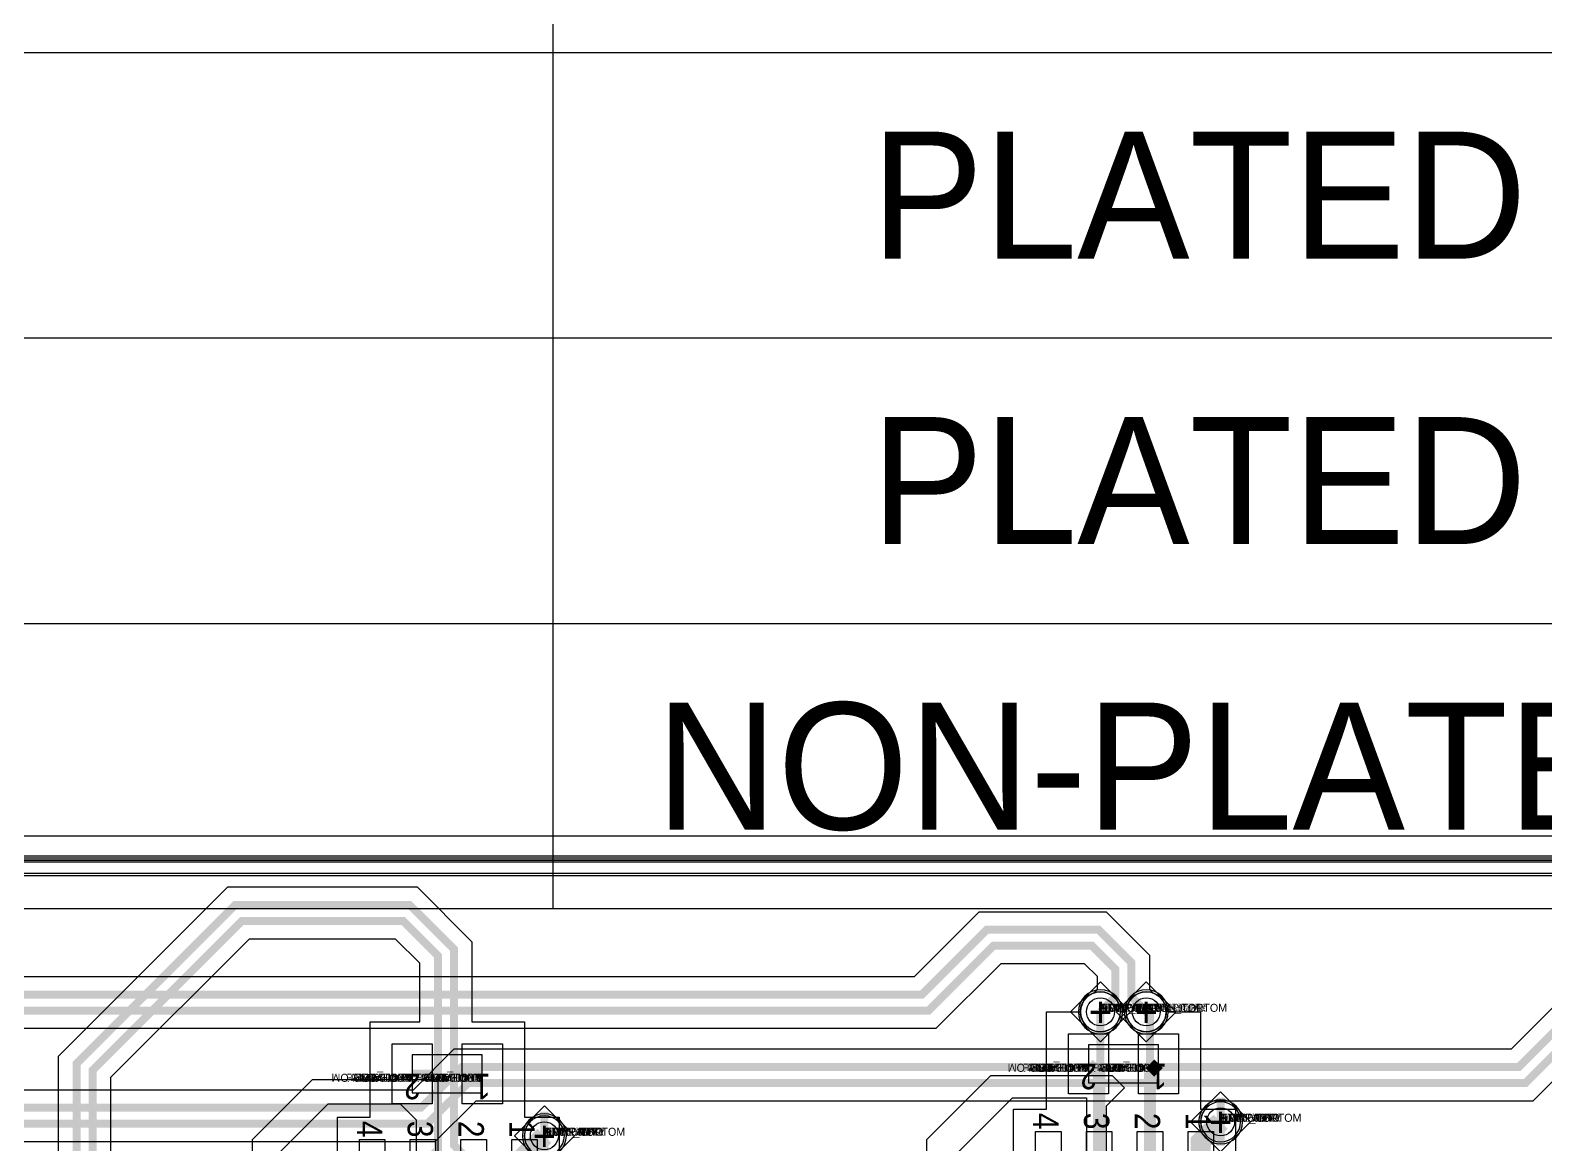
# Model space of a CAD drawing. Extents: x 0 to 323, y 0 to 320.
# Drawn here: x 58.57 to 96.44, y 265.08 to 292.95 of the extents above; entities that cross this region are included whole.
import ezdxf
from ezdxf.enums import TextEntityAlignment as Align

# ---------------------------------------------------------------- set-up
doc = ezdxf.new("R2010")
doc.units = 0
doc.header["$MEASUREMENT"] = 0
doc.layers.get('0').update_dxf_attribs({"linetype": 'CONTINUOUS'})
for name, color, linetype in [('BOARD_GEOMETRY_OUTLINE', 1, 'CONTINUOUS'), ('CDN_FIGURES', 7, 'CONTINUOUS'), ('ETCH_BOTTOM', 7, 'CONTINUOUS'), ('ETCH_GND', 3, 'CONTINUOUS'), ('ETCH_INT1', 4, 'CONTINUOUS'), ('ETCH_INT2', 5, 'CONTINUOUS'), ('ETCH_PWR', 6, 'CONTINUOUS'), ('ETCH_TOP', 2, 'CONTINUOUS'), ('MANUFACTURING_NCLEGEND-1-6', 8, 'CONTINUOUS'), ('PACKAGE_GEOMETRY_ASSEMBLY_TOP', 11, 'CONTINUOUS'), ('PACKAGE_GEOMETRY_PIN_NUMBER', 9, 'CONTINUOUS'), ('PACKAGE_KEEPIN_ALL', 12, 'CONTINUOUS')]:
    doc.layers.add(name, color=color, linetype=linetype)

# ---------------------------------------------------------------- blocks, each defined once
blk = doc.blocks.new('PAD_INFO')
for tag in ['SHAPE_TYPE', 'PAD_HEIGHT', 'PAD_LAYER', 'PAD_TYPE', 'PAD_WIDTH']:
    blk.add_attdef(tag, (0, 0), '', height=0.2)
at = {"flags": 2}
blk.add_attdef('CDN_TYPE', (0, 0), '', height=0.2, dxfattribs=at)
blk = doc.blocks.new('DRILL_INFO')
at = {"flags": 2}
blk.add_attdef('CDN_TYPE', (0, 0), '', height=0.2, dxfattribs=at)
for tag in ['FSHAPE', 'FCHAR', 'DRILL_HEIGHT', 'DIAMETER', 'PLATED', 'DRILL_WIDTH']:
    blk.add_attdef(tag, (0, 0), '', height=0.2)
blk = doc.blocks.new('VIA0700X0300')
at = {"layer": 'ETCH_BOTTOM'}
blk.add_circle((0, 0), 0.35, dxfattribs=at)
at = {"layer": 'ETCH_GND'}
blk.add_circle((0, 0), 0.35, dxfattribs=at)
at = {"layer": 'ETCH_INT1'}
blk.add_circle((0, 0), 0.35, dxfattribs=at)
at = {"layer": 'ETCH_INT2'}
blk.add_circle((0, 0), 0.35, dxfattribs=at)
at = {"layer": 'ETCH_PWR'}
blk.add_circle((0, 0), 0.35, dxfattribs=at)
at = {"layer": 'ETCH_TOP'}
blk.add_circle((0, 0), 0.35, dxfattribs=at)
ref = blk.add_blockref('PAD_INFO', (0, 0))
ref.add_attrib('PAD_LAYER', 'ETCH_TOP', (0, 0), dxfattribs={"height": 0.2})
ref.add_attrib('SHAPE_TYPE', 'NULL', (0, 0), dxfattribs={"height": 0.2})
ref.add_attrib('PAD_TYPE', 'ANTIPAD', (0, 0), dxfattribs={"height": 0.2})
ref.add_attrib('PAD_WIDTH', '0.000000', (0, 0), dxfattribs={"height": 0.2})
ref.add_attrib('PAD_HEIGHT', '0.000000', (0, 0), dxfattribs={"height": 0.2})
ref = blk.add_blockref('PAD_INFO', (0, 0))
ref.add_attrib('PAD_LAYER', 'ETCH_GND', (0, 0), dxfattribs={"height": 0.2})
ref.add_attrib('SHAPE_TYPE', 'NULL', (0, 0), dxfattribs={"height": 0.2})
ref.add_attrib('PAD_TYPE', 'ANTIPAD', (0, 0), dxfattribs={"height": 0.2})
ref.add_attrib('PAD_WIDTH', '0.000000', (0, 0), dxfattribs={"height": 0.2})
ref.add_attrib('PAD_HEIGHT', '0.000000', (0, 0), dxfattribs={"height": 0.2})
ref = blk.add_blockref('PAD_INFO', (0, 0))
ref.add_attrib('PAD_LAYER', 'ETCH_INT1', (0, 0), dxfattribs={"height": 0.2})
ref.add_attrib('SHAPE_TYPE', 'NULL', (0, 0), dxfattribs={"height": 0.2})
ref.add_attrib('PAD_TYPE', 'ANTIPAD', (0, 0), dxfattribs={"height": 0.2})
ref.add_attrib('PAD_WIDTH', '0.000000', (0, 0), dxfattribs={"height": 0.2})
ref.add_attrib('PAD_HEIGHT', '0.000000', (0, 0), dxfattribs={"height": 0.2})
ref = blk.add_blockref('PAD_INFO', (0, 0))
ref.add_attrib('PAD_LAYER', 'ETCH_INT2', (0, 0), dxfattribs={"height": 0.2})
ref.add_attrib('SHAPE_TYPE', 'NULL', (0, 0), dxfattribs={"height": 0.2})
ref.add_attrib('PAD_TYPE', 'ANTIPAD', (0, 0), dxfattribs={"height": 0.2})
ref.add_attrib('PAD_WIDTH', '0.000000', (0, 0), dxfattribs={"height": 0.2})
ref.add_attrib('PAD_HEIGHT', '0.000000', (0, 0), dxfattribs={"height": 0.2})
ref = blk.add_blockref('PAD_INFO', (0, 0))
ref.add_attrib('PAD_LAYER', 'ETCH_PWR', (0, 0), dxfattribs={"height": 0.2})
ref.add_attrib('SHAPE_TYPE', 'NULL', (0, 0), dxfattribs={"height": 0.2})
ref.add_attrib('PAD_TYPE', 'ANTIPAD', (0, 0), dxfattribs={"height": 0.2})
ref.add_attrib('PAD_WIDTH', '0.000000', (0, 0), dxfattribs={"height": 0.2})
ref.add_attrib('PAD_HEIGHT', '0.000000', (0, 0), dxfattribs={"height": 0.2})
ref = blk.add_blockref('PAD_INFO', (0, 0))
ref.add_attrib('PAD_LAYER', 'ETCH_BOTTOM', (0, 0), dxfattribs={"height": 0.2})
ref.add_attrib('SHAPE_TYPE', 'NULL', (0, 0), dxfattribs={"height": 0.2})
ref.add_attrib('PAD_TYPE', 'ANTIPAD', (0, 0), dxfattribs={"height": 0.2})
ref.add_attrib('PAD_WIDTH', '0.000000', (0, 0), dxfattribs={"height": 0.2})
ref.add_attrib('PAD_HEIGHT', '0.000000', (0, 0), dxfattribs={"height": 0.2})
ref = blk.add_blockref('PAD_INFO', (0, 0))
ref.add_attrib('PAD_LAYER', 'ETCH_TOP', (0, 0), dxfattribs={"height": 0.2})
ref.add_attrib('SHAPE_TYPE', 'NULL', (0, 0), dxfattribs={"height": 0.2})
ref.add_attrib('PAD_TYPE', 'THERMAL', (0, 0), dxfattribs={"height": 0.2})
ref.add_attrib('PAD_WIDTH', '0.000000', (0, 0), dxfattribs={"height": 0.2})
ref.add_attrib('PAD_HEIGHT', '0.000000', (0, 0), dxfattribs={"height": 0.2})
ref = blk.add_blockref('PAD_INFO', (0, 0))
ref.add_attrib('PAD_LAYER', 'ETCH_GND', (0, 0), dxfattribs={"height": 0.2})
ref.add_attrib('SHAPE_TYPE', 'NULL', (0, 0), dxfattribs={"height": 0.2})
ref.add_attrib('PAD_TYPE', 'THERMAL', (0, 0), dxfattribs={"height": 0.2})
ref.add_attrib('PAD_WIDTH', '0.000000', (0, 0), dxfattribs={"height": 0.2})
ref.add_attrib('PAD_HEIGHT', '0.000000', (0, 0), dxfattribs={"height": 0.2})
ref = blk.add_blockref('PAD_INFO', (0, 0))
ref.add_attrib('PAD_LAYER', 'ETCH_INT1', (0, 0), dxfattribs={"height": 0.2})
ref.add_attrib('SHAPE_TYPE', 'NULL', (0, 0), dxfattribs={"height": 0.2})
ref.add_attrib('PAD_TYPE', 'THERMAL', (0, 0), dxfattribs={"height": 0.2})
ref.add_attrib('PAD_WIDTH', '0.000000', (0, 0), dxfattribs={"height": 0.2})
ref.add_attrib('PAD_HEIGHT', '0.000000', (0, 0), dxfattribs={"height": 0.2})
ref = blk.add_blockref('PAD_INFO', (0, 0))
ref.add_attrib('PAD_LAYER', 'ETCH_INT2', (0, 0), dxfattribs={"height": 0.2})
ref.add_attrib('SHAPE_TYPE', 'NULL', (0, 0), dxfattribs={"height": 0.2})
ref.add_attrib('PAD_TYPE', 'THERMAL', (0, 0), dxfattribs={"height": 0.2})
ref.add_attrib('PAD_WIDTH', '0.000000', (0, 0), dxfattribs={"height": 0.2})
ref.add_attrib('PAD_HEIGHT', '0.000000', (0, 0), dxfattribs={"height": 0.2})
ref = blk.add_blockref('PAD_INFO', (0, 0))
ref.add_attrib('PAD_LAYER', 'ETCH_PWR', (0, 0), dxfattribs={"height": 0.2})
ref.add_attrib('SHAPE_TYPE', 'NULL', (0, 0), dxfattribs={"height": 0.2})
ref.add_attrib('PAD_TYPE', 'THERMAL', (0, 0), dxfattribs={"height": 0.2})
ref.add_attrib('PAD_WIDTH', '0.000000', (0, 0), dxfattribs={"height": 0.2})
ref.add_attrib('PAD_HEIGHT', '0.000000', (0, 0), dxfattribs={"height": 0.2})
ref = blk.add_blockref('PAD_INFO', (0, 0))
ref.add_attrib('PAD_LAYER', 'ETCH_BOTTOM', (0, 0), dxfattribs={"height": 0.2})
ref.add_attrib('SHAPE_TYPE', 'NULL', (0, 0), dxfattribs={"height": 0.2})
ref.add_attrib('PAD_TYPE', 'THERMAL', (0, 0), dxfattribs={"height": 0.2})
ref.add_attrib('PAD_WIDTH', '0.000000', (0, 0), dxfattribs={"height": 0.2})
ref.add_attrib('PAD_HEIGHT', '0.000000', (0, 0), dxfattribs={"height": 0.2})
ref = blk.add_blockref('PAD_INFO', (0, 0))
ref.add_attrib('PAD_LAYER', 'ETCH_TOP', (0, 0), dxfattribs={"height": 0.2})
ref.add_attrib('SHAPE_TYPE', 'CIRCLE', (0, 0), dxfattribs={"height": 0.2})
ref.add_attrib('PAD_TYPE', 'REGULAR', (0, 0), dxfattribs={"height": 0.2})
ref.add_attrib('PAD_WIDTH', '0.700000', (0, 0), dxfattribs={"height": 0.2})
ref.add_attrib('PAD_HEIGHT', '0.700000', (0, 0), dxfattribs={"height": 0.2})
ref = blk.add_blockref('PAD_INFO', (0, 0))
ref.add_attrib('PAD_LAYER', 'ETCH_GND', (0, 0), dxfattribs={"height": 0.2})
ref.add_attrib('SHAPE_TYPE', 'CIRCLE', (0, 0), dxfattribs={"height": 0.2})
ref.add_attrib('PAD_TYPE', 'REGULAR', (0, 0), dxfattribs={"height": 0.2})
ref.add_attrib('PAD_WIDTH', '0.700000', (0, 0), dxfattribs={"height": 0.2})
ref.add_attrib('PAD_HEIGHT', '0.700000', (0, 0), dxfattribs={"height": 0.2})
ref = blk.add_blockref('PAD_INFO', (0, 0))
ref.add_attrib('PAD_LAYER', 'ETCH_INT1', (0, 0), dxfattribs={"height": 0.2})
ref.add_attrib('SHAPE_TYPE', 'CIRCLE', (0, 0), dxfattribs={"height": 0.2})
ref.add_attrib('PAD_TYPE', 'REGULAR', (0, 0), dxfattribs={"height": 0.2})
ref.add_attrib('PAD_WIDTH', '0.700000', (0, 0), dxfattribs={"height": 0.2})
ref.add_attrib('PAD_HEIGHT', '0.700000', (0, 0), dxfattribs={"height": 0.2})
ref = blk.add_blockref('PAD_INFO', (0, 0))
ref.add_attrib('PAD_LAYER', 'ETCH_INT2', (0, 0), dxfattribs={"height": 0.2})
ref.add_attrib('SHAPE_TYPE', 'CIRCLE', (0, 0), dxfattribs={"height": 0.2})
ref.add_attrib('PAD_TYPE', 'REGULAR', (0, 0), dxfattribs={"height": 0.2})
ref.add_attrib('PAD_WIDTH', '0.700000', (0, 0), dxfattribs={"height": 0.2})
ref.add_attrib('PAD_HEIGHT', '0.700000', (0, 0), dxfattribs={"height": 0.2})
ref = blk.add_blockref('PAD_INFO', (0, 0))
ref.add_attrib('PAD_LAYER', 'ETCH_PWR', (0, 0), dxfattribs={"height": 0.2})
ref.add_attrib('SHAPE_TYPE', 'CIRCLE', (0, 0), dxfattribs={"height": 0.2})
ref.add_attrib('PAD_TYPE', 'REGULAR', (0, 0), dxfattribs={"height": 0.2})
ref.add_attrib('PAD_WIDTH', '0.700000', (0, 0), dxfattribs={"height": 0.2})
ref.add_attrib('PAD_HEIGHT', '0.700000', (0, 0), dxfattribs={"height": 0.2})
ref = blk.add_blockref('PAD_INFO', (0, 0))
ref.add_attrib('PAD_LAYER', 'ETCH_BOTTOM', (0, 0), dxfattribs={"height": 0.2})
ref.add_attrib('SHAPE_TYPE', 'CIRCLE', (0, 0), dxfattribs={"height": 0.2})
ref.add_attrib('PAD_TYPE', 'REGULAR', (0, 0), dxfattribs={"height": 0.2})
ref.add_attrib('PAD_WIDTH', '0.700000', (0, 0), dxfattribs={"height": 0.2})
ref.add_attrib('PAD_HEIGHT', '0.700000', (0, 0), dxfattribs={"height": 0.2})
ref = blk.add_blockref('DRILL_INFO', (0, 0))
ref.add_attrib('DIAMETER', '0.300000', (0, 0), dxfattribs={"height": 0.2})
ref.add_attrib('PLATED', 'PLATED', (0, 0), dxfattribs={"height": 0.2})
ref.add_attrib('FSHAPE', 'DIAMOND', (0, 0), dxfattribs={"height": 0.2})
ref.add_attrib('FCHAR', '+', (0, 0), dxfattribs={"height": 0.2})
ref.add_attrib('DRILL_WIDTH', '1.500000', (0, 0), dxfattribs={"height": 0.2})
ref.add_attrib('DRILL_HEIGHT', '1.500000', (0, 0), dxfattribs={"height": 0.2})
for tag in ['CDN_TYPE', 'PIN']:
    blk.add_attdef(tag, (0, 0), '', height=0.2)
at = {"flags": 2}
for tag in ['PSTKNAME', 'BBV']:
    blk.add_attdef(tag, (0, 0), '', height=0.2, dxfattribs=at)
blk = doc.blocks.new('FIGURE_DIAMOND')
at = {"layer": 'CDN_FIGURES'}
blk.add_lwpolyline([(-0.5, 0), (0, 0.5), (0.5, 0), (0, -0.5)], close=True, dxfattribs=at)
blk = doc.blocks.new('SMD50_25')
at = {"layer": 'ETCH_TOP'}
blk.add_lwpolyline([(-0.635, -0.318), (-0.635, 0.318), (0.635, 0.318), (0.635, -0.318)], close=True, dxfattribs=at)
ref = blk.add_blockref('PAD_INFO', (0, 0))
ref.add_attrib('PAD_LAYER', 'ETCH_TOP', (0, 0), dxfattribs={"height": 0.2})
ref.add_attrib('SHAPE_TYPE', 'NULL', (0, 0), dxfattribs={"height": 0.2})
ref.add_attrib('PAD_TYPE', 'ANTIPAD', (0, 0), dxfattribs={"height": 0.2})
ref.add_attrib('PAD_WIDTH', '0.000000', (0, 0), dxfattribs={"height": 0.2})
ref.add_attrib('PAD_HEIGHT', '0.000000', (0, 0), dxfattribs={"height": 0.2})
ref = blk.add_blockref('PAD_INFO', (0, 0))
ref.add_attrib('PAD_LAYER', 'ETCH_GND', (0, 0), dxfattribs={"height": 0.2})
ref.add_attrib('SHAPE_TYPE', 'NULL', (0, 0), dxfattribs={"height": 0.2})
ref.add_attrib('PAD_TYPE', 'ANTIPAD', (0, 0), dxfattribs={"height": 0.2})
ref.add_attrib('PAD_WIDTH', '0.000000', (0, 0), dxfattribs={"height": 0.2})
ref.add_attrib('PAD_HEIGHT', '0.000000', (0, 0), dxfattribs={"height": 0.2})
ref = blk.add_blockref('PAD_INFO', (0, 0))
ref.add_attrib('PAD_LAYER', 'ETCH_INT1', (0, 0), dxfattribs={"height": 0.2})
ref.add_attrib('SHAPE_TYPE', 'NULL', (0, 0), dxfattribs={"height": 0.2})
ref.add_attrib('PAD_TYPE', 'ANTIPAD', (0, 0), dxfattribs={"height": 0.2})
ref.add_attrib('PAD_WIDTH', '0.000000', (0, 0), dxfattribs={"height": 0.2})
ref.add_attrib('PAD_HEIGHT', '0.000000', (0, 0), dxfattribs={"height": 0.2})
ref = blk.add_blockref('PAD_INFO', (0, 0))
ref.add_attrib('PAD_LAYER', 'ETCH_INT2', (0, 0), dxfattribs={"height": 0.2})
ref.add_attrib('SHAPE_TYPE', 'NULL', (0, 0), dxfattribs={"height": 0.2})
ref.add_attrib('PAD_TYPE', 'ANTIPAD', (0, 0), dxfattribs={"height": 0.2})
ref.add_attrib('PAD_WIDTH', '0.000000', (0, 0), dxfattribs={"height": 0.2})
ref.add_attrib('PAD_HEIGHT', '0.000000', (0, 0), dxfattribs={"height": 0.2})
ref = blk.add_blockref('PAD_INFO', (0, 0))
ref.add_attrib('PAD_LAYER', 'ETCH_PWR', (0, 0), dxfattribs={"height": 0.2})
ref.add_attrib('SHAPE_TYPE', 'NULL', (0, 0), dxfattribs={"height": 0.2})
ref.add_attrib('PAD_TYPE', 'ANTIPAD', (0, 0), dxfattribs={"height": 0.2})
ref.add_attrib('PAD_WIDTH', '0.000000', (0, 0), dxfattribs={"height": 0.2})
ref.add_attrib('PAD_HEIGHT', '0.000000', (0, 0), dxfattribs={"height": 0.2})
ref = blk.add_blockref('PAD_INFO', (0, 0))
ref.add_attrib('PAD_LAYER', 'ETCH_BOTTOM', (0, 0), dxfattribs={"height": 0.2})
ref.add_attrib('SHAPE_TYPE', 'NULL', (0, 0), dxfattribs={"height": 0.2})
ref.add_attrib('PAD_TYPE', 'ANTIPAD', (0, 0), dxfattribs={"height": 0.2})
ref.add_attrib('PAD_WIDTH', '0.000000', (0, 0), dxfattribs={"height": 0.2})
ref.add_attrib('PAD_HEIGHT', '0.000000', (0, 0), dxfattribs={"height": 0.2})
ref = blk.add_blockref('PAD_INFO', (0, 0))
ref.add_attrib('PAD_LAYER', 'ETCH_TOP', (0, 0), dxfattribs={"height": 0.2})
ref.add_attrib('SHAPE_TYPE', 'NULL', (0, 0), dxfattribs={"height": 0.2})
ref.add_attrib('PAD_TYPE', 'THERMAL', (0, 0), dxfattribs={"height": 0.2})
ref.add_attrib('PAD_WIDTH', '0.000000', (0, 0), dxfattribs={"height": 0.2})
ref.add_attrib('PAD_HEIGHT', '0.000000', (0, 0), dxfattribs={"height": 0.2})
ref = blk.add_blockref('PAD_INFO', (0, 0))
ref.add_attrib('PAD_LAYER', 'ETCH_GND', (0, 0), dxfattribs={"height": 0.2})
ref.add_attrib('SHAPE_TYPE', 'NULL', (0, 0), dxfattribs={"height": 0.2})
ref.add_attrib('PAD_TYPE', 'THERMAL', (0, 0), dxfattribs={"height": 0.2})
ref.add_attrib('PAD_WIDTH', '0.000000', (0, 0), dxfattribs={"height": 0.2})
ref.add_attrib('PAD_HEIGHT', '0.000000', (0, 0), dxfattribs={"height": 0.2})
ref = blk.add_blockref('PAD_INFO', (0, 0))
ref.add_attrib('PAD_LAYER', 'ETCH_INT1', (0, 0), dxfattribs={"height": 0.2})
ref.add_attrib('SHAPE_TYPE', 'NULL', (0, 0), dxfattribs={"height": 0.2})
ref.add_attrib('PAD_TYPE', 'THERMAL', (0, 0), dxfattribs={"height": 0.2})
ref.add_attrib('PAD_WIDTH', '0.000000', (0, 0), dxfattribs={"height": 0.2})
ref.add_attrib('PAD_HEIGHT', '0.000000', (0, 0), dxfattribs={"height": 0.2})
ref = blk.add_blockref('PAD_INFO', (0, 0))
ref.add_attrib('PAD_LAYER', 'ETCH_INT2', (0, 0), dxfattribs={"height": 0.2})
ref.add_attrib('SHAPE_TYPE', 'NULL', (0, 0), dxfattribs={"height": 0.2})
ref.add_attrib('PAD_TYPE', 'THERMAL', (0, 0), dxfattribs={"height": 0.2})
ref.add_attrib('PAD_WIDTH', '0.000000', (0, 0), dxfattribs={"height": 0.2})
ref.add_attrib('PAD_HEIGHT', '0.000000', (0, 0), dxfattribs={"height": 0.2})
ref = blk.add_blockref('PAD_INFO', (0, 0))
ref.add_attrib('PAD_LAYER', 'ETCH_PWR', (0, 0), dxfattribs={"height": 0.2})
ref.add_attrib('SHAPE_TYPE', 'NULL', (0, 0), dxfattribs={"height": 0.2})
ref.add_attrib('PAD_TYPE', 'THERMAL', (0, 0), dxfattribs={"height": 0.2})
ref.add_attrib('PAD_WIDTH', '0.000000', (0, 0), dxfattribs={"height": 0.2})
ref.add_attrib('PAD_HEIGHT', '0.000000', (0, 0), dxfattribs={"height": 0.2})
ref = blk.add_blockref('PAD_INFO', (0, 0))
ref.add_attrib('PAD_LAYER', 'ETCH_BOTTOM', (0, 0), dxfattribs={"height": 0.2})
ref.add_attrib('SHAPE_TYPE', 'NULL', (0, 0), dxfattribs={"height": 0.2})
ref.add_attrib('PAD_TYPE', 'THERMAL', (0, 0), dxfattribs={"height": 0.2})
ref.add_attrib('PAD_WIDTH', '0.000000', (0, 0), dxfattribs={"height": 0.2})
ref.add_attrib('PAD_HEIGHT', '0.000000', (0, 0), dxfattribs={"height": 0.2})
ref = blk.add_blockref('PAD_INFO', (0, 0))
ref.add_attrib('PAD_LAYER', 'ETCH_TOP', (0, 0), dxfattribs={"height": 0.2})
ref.add_attrib('SHAPE_TYPE', 'RECTANGLE', (0, 0), dxfattribs={"height": 0.2})
ref.add_attrib('PAD_TYPE', 'REGULAR', (0, 0), dxfattribs={"height": 0.2})
ref.add_attrib('PAD_WIDTH', '1.270000', (0, 0), dxfattribs={"height": 0.2})
ref.add_attrib('PAD_HEIGHT', '0.635000', (0, 0), dxfattribs={"height": 0.2})
ref = blk.add_blockref('PAD_INFO', (0, 0))
ref.add_attrib('PAD_LAYER', 'ETCH_GND', (0, 0), dxfattribs={"height": 0.2})
ref.add_attrib('SHAPE_TYPE', 'NULL', (0, 0), dxfattribs={"height": 0.2})
ref.add_attrib('PAD_TYPE', 'REGULAR', (0, 0), dxfattribs={"height": 0.2})
ref.add_attrib('PAD_WIDTH', '0.000000', (0, 0), dxfattribs={"height": 0.2})
ref.add_attrib('PAD_HEIGHT', '0.000000', (0, 0), dxfattribs={"height": 0.2})
ref = blk.add_blockref('PAD_INFO', (0, 0))
ref.add_attrib('PAD_LAYER', 'ETCH_INT1', (0, 0), dxfattribs={"height": 0.2})
ref.add_attrib('SHAPE_TYPE', 'NULL', (0, 0), dxfattribs={"height": 0.2})
ref.add_attrib('PAD_TYPE', 'REGULAR', (0, 0), dxfattribs={"height": 0.2})
ref.add_attrib('PAD_WIDTH', '0.000000', (0, 0), dxfattribs={"height": 0.2})
ref.add_attrib('PAD_HEIGHT', '0.000000', (0, 0), dxfattribs={"height": 0.2})
ref = blk.add_blockref('PAD_INFO', (0, 0))
ref.add_attrib('PAD_LAYER', 'ETCH_INT2', (0, 0), dxfattribs={"height": 0.2})
ref.add_attrib('SHAPE_TYPE', 'NULL', (0, 0), dxfattribs={"height": 0.2})
ref.add_attrib('PAD_TYPE', 'REGULAR', (0, 0), dxfattribs={"height": 0.2})
ref.add_attrib('PAD_WIDTH', '0.000000', (0, 0), dxfattribs={"height": 0.2})
ref.add_attrib('PAD_HEIGHT', '0.000000', (0, 0), dxfattribs={"height": 0.2})
ref = blk.add_blockref('PAD_INFO', (0, 0))
ref.add_attrib('PAD_LAYER', 'ETCH_PWR', (0, 0), dxfattribs={"height": 0.2})
ref.add_attrib('SHAPE_TYPE', 'NULL', (0, 0), dxfattribs={"height": 0.2})
ref.add_attrib('PAD_TYPE', 'REGULAR', (0, 0), dxfattribs={"height": 0.2})
ref.add_attrib('PAD_WIDTH', '0.000000', (0, 0), dxfattribs={"height": 0.2})
ref.add_attrib('PAD_HEIGHT', '0.000000', (0, 0), dxfattribs={"height": 0.2})
ref = blk.add_blockref('PAD_INFO', (0, 0))
ref.add_attrib('PAD_LAYER', 'ETCH_BOTTOM', (0, 0), dxfattribs={"height": 0.2})
ref.add_attrib('SHAPE_TYPE', 'NULL', (0, 0), dxfattribs={"height": 0.2})
ref.add_attrib('PAD_TYPE', 'REGULAR', (0, 0), dxfattribs={"height": 0.2})
ref.add_attrib('PAD_WIDTH', '0.000000', (0, 0), dxfattribs={"height": 0.2})
ref.add_attrib('PAD_HEIGHT', '0.000000', (0, 0), dxfattribs={"height": 0.2})
ref = blk.add_blockref('DRILL_INFO', (0, 0))
ref.add_attrib('DIAMETER', '0.000000', (0, 0), dxfattribs={"height": 0.2})
ref.add_attrib('PLATED', 'NON_PLATED', (0, 0), dxfattribs={"height": 0.2})
ref.add_attrib('FSHAPE', 'NULL', (0, 0), dxfattribs={"height": 0.2})
ref.add_attrib('DRILL_WIDTH', '0.000000', (0, 0), dxfattribs={"height": 0.2})
ref.add_attrib('DRILL_HEIGHT', '0.000000', (0, 0), dxfattribs={"height": 0.2})
for tag in ['CDN_TYPE', 'PIN']:
    blk.add_attdef(tag, (0, 0), '', height=0.2)
at = {"flags": 2}
for tag in ['PSTKNAME', 'BBV']:
    blk.add_attdef(tag, (0, 0), '', height=0.2, dxfattribs=at)
blk = doc.blocks.new('SOIC8')
at = {"layer": 'ETCH_TOP'}
ref = blk.add_blockref('SMD50_25', (-2.4765, 1.905), dxfattribs=at)
ref.add_attrib('CDN_TYPE', 'PIN', (0, 0), dxfattribs={"height": 0.2})
ref.add_attrib('PIN', '1', (0, 0), dxfattribs={"height": 0.2})
ref = blk.add_blockref('SMD50_25', (-2.4765, 0.635), dxfattribs=at)
ref.add_attrib('CDN_TYPE', 'PIN', (0, 0), dxfattribs={"height": 0.2})
ref.add_attrib('PIN', '2', (0, 0), dxfattribs={"height": 0.2})
ref = blk.add_blockref('SMD50_25', (-2.4765, -0.635), dxfattribs=at)
ref.add_attrib('CDN_TYPE', 'PIN', (0, 0), dxfattribs={"height": 0.2})
ref.add_attrib('PIN', '3', (0, 0), dxfattribs={"height": 0.2})
ref = blk.add_blockref('SMD50_25', (-2.4765, -1.905), dxfattribs=at)
ref.add_attrib('CDN_TYPE', 'PIN', (0, 0), dxfattribs={"height": 0.2})
ref.add_attrib('PIN', '4', (0, 0), dxfattribs={"height": 0.2})
at = {"flags": 2}
for tag in ['SYMBOL_TYPE', 'CDN_TYPE', 'REFDES']:
    blk.add_attdef(tag, (0, 0), '', height=0.2, dxfattribs=at)
blk = doc.blocks.new('RC1000X1500TS')
at = {"layer": 'ETCH_TOP'}
blk.add_lwpolyline([(-0.5, -0.75), (-0.5, 0.75), (0.5, 0.75), (0.5, -0.75)], close=True, dxfattribs=at)
ref = blk.add_blockref('PAD_INFO', (0, 0))
ref.add_attrib('PAD_LAYER', 'ETCH_TOP', (0, 0), dxfattribs={"height": 0.2})
ref.add_attrib('SHAPE_TYPE', 'NULL', (0, 0), dxfattribs={"height": 0.2})
ref.add_attrib('PAD_TYPE', 'ANTIPAD', (0, 0), dxfattribs={"height": 0.2})
ref.add_attrib('PAD_WIDTH', '0.000000', (0, 0), dxfattribs={"height": 0.2})
ref.add_attrib('PAD_HEIGHT', '0.000000', (0, 0), dxfattribs={"height": 0.2})
ref = blk.add_blockref('PAD_INFO', (0, 0))
ref.add_attrib('PAD_LAYER', 'ETCH_GND', (0, 0), dxfattribs={"height": 0.2})
ref.add_attrib('SHAPE_TYPE', 'NULL', (0, 0), dxfattribs={"height": 0.2})
ref.add_attrib('PAD_TYPE', 'ANTIPAD', (0, 0), dxfattribs={"height": 0.2})
ref.add_attrib('PAD_WIDTH', '0.000000', (0, 0), dxfattribs={"height": 0.2})
ref.add_attrib('PAD_HEIGHT', '0.000000', (0, 0), dxfattribs={"height": 0.2})
ref = blk.add_blockref('PAD_INFO', (0, 0))
ref.add_attrib('PAD_LAYER', 'ETCH_INT1', (0, 0), dxfattribs={"height": 0.2})
ref.add_attrib('SHAPE_TYPE', 'NULL', (0, 0), dxfattribs={"height": 0.2})
ref.add_attrib('PAD_TYPE', 'ANTIPAD', (0, 0), dxfattribs={"height": 0.2})
ref.add_attrib('PAD_WIDTH', '0.000000', (0, 0), dxfattribs={"height": 0.2})
ref.add_attrib('PAD_HEIGHT', '0.000000', (0, 0), dxfattribs={"height": 0.2})
ref = blk.add_blockref('PAD_INFO', (0, 0))
ref.add_attrib('PAD_LAYER', 'ETCH_INT2', (0, 0), dxfattribs={"height": 0.2})
ref.add_attrib('SHAPE_TYPE', 'NULL', (0, 0), dxfattribs={"height": 0.2})
ref.add_attrib('PAD_TYPE', 'ANTIPAD', (0, 0), dxfattribs={"height": 0.2})
ref.add_attrib('PAD_WIDTH', '0.000000', (0, 0), dxfattribs={"height": 0.2})
ref.add_attrib('PAD_HEIGHT', '0.000000', (0, 0), dxfattribs={"height": 0.2})
ref = blk.add_blockref('PAD_INFO', (0, 0))
ref.add_attrib('PAD_LAYER', 'ETCH_PWR', (0, 0), dxfattribs={"height": 0.2})
ref.add_attrib('SHAPE_TYPE', 'NULL', (0, 0), dxfattribs={"height": 0.2})
ref.add_attrib('PAD_TYPE', 'ANTIPAD', (0, 0), dxfattribs={"height": 0.2})
ref.add_attrib('PAD_WIDTH', '0.000000', (0, 0), dxfattribs={"height": 0.2})
ref.add_attrib('PAD_HEIGHT', '0.000000', (0, 0), dxfattribs={"height": 0.2})
ref = blk.add_blockref('PAD_INFO', (0, 0))
ref.add_attrib('PAD_LAYER', 'ETCH_BOTTOM', (0, 0), dxfattribs={"height": 0.2})
ref.add_attrib('SHAPE_TYPE', 'NULL', (0, 0), dxfattribs={"height": 0.2})
ref.add_attrib('PAD_TYPE', 'ANTIPAD', (0, 0), dxfattribs={"height": 0.2})
ref.add_attrib('PAD_WIDTH', '0.000000', (0, 0), dxfattribs={"height": 0.2})
ref.add_attrib('PAD_HEIGHT', '0.000000', (0, 0), dxfattribs={"height": 0.2})
ref = blk.add_blockref('PAD_INFO', (0, 0))
ref.add_attrib('PAD_LAYER', 'ETCH_TOP', (0, 0), dxfattribs={"height": 0.2})
ref.add_attrib('SHAPE_TYPE', 'NULL', (0, 0), dxfattribs={"height": 0.2})
ref.add_attrib('PAD_TYPE', 'THERMAL', (0, 0), dxfattribs={"height": 0.2})
ref.add_attrib('PAD_WIDTH', '0.000000', (0, 0), dxfattribs={"height": 0.2})
ref.add_attrib('PAD_HEIGHT', '0.000000', (0, 0), dxfattribs={"height": 0.2})
ref = blk.add_blockref('PAD_INFO', (0, 0))
ref.add_attrib('PAD_LAYER', 'ETCH_GND', (0, 0), dxfattribs={"height": 0.2})
ref.add_attrib('SHAPE_TYPE', 'NULL', (0, 0), dxfattribs={"height": 0.2})
ref.add_attrib('PAD_TYPE', 'THERMAL', (0, 0), dxfattribs={"height": 0.2})
ref.add_attrib('PAD_WIDTH', '0.000000', (0, 0), dxfattribs={"height": 0.2})
ref.add_attrib('PAD_HEIGHT', '0.000000', (0, 0), dxfattribs={"height": 0.2})
ref = blk.add_blockref('PAD_INFO', (0, 0))
ref.add_attrib('PAD_LAYER', 'ETCH_INT1', (0, 0), dxfattribs={"height": 0.2})
ref.add_attrib('SHAPE_TYPE', 'NULL', (0, 0), dxfattribs={"height": 0.2})
ref.add_attrib('PAD_TYPE', 'THERMAL', (0, 0), dxfattribs={"height": 0.2})
ref.add_attrib('PAD_WIDTH', '0.000000', (0, 0), dxfattribs={"height": 0.2})
ref.add_attrib('PAD_HEIGHT', '0.000000', (0, 0), dxfattribs={"height": 0.2})
ref = blk.add_blockref('PAD_INFO', (0, 0))
ref.add_attrib('PAD_LAYER', 'ETCH_INT2', (0, 0), dxfattribs={"height": 0.2})
ref.add_attrib('SHAPE_TYPE', 'NULL', (0, 0), dxfattribs={"height": 0.2})
ref.add_attrib('PAD_TYPE', 'THERMAL', (0, 0), dxfattribs={"height": 0.2})
ref.add_attrib('PAD_WIDTH', '0.000000', (0, 0), dxfattribs={"height": 0.2})
ref.add_attrib('PAD_HEIGHT', '0.000000', (0, 0), dxfattribs={"height": 0.2})
ref = blk.add_blockref('PAD_INFO', (0, 0))
ref.add_attrib('PAD_LAYER', 'ETCH_PWR', (0, 0), dxfattribs={"height": 0.2})
ref.add_attrib('SHAPE_TYPE', 'NULL', (0, 0), dxfattribs={"height": 0.2})
ref.add_attrib('PAD_TYPE', 'THERMAL', (0, 0), dxfattribs={"height": 0.2})
ref.add_attrib('PAD_WIDTH', '0.000000', (0, 0), dxfattribs={"height": 0.2})
ref.add_attrib('PAD_HEIGHT', '0.000000', (0, 0), dxfattribs={"height": 0.2})
ref = blk.add_blockref('PAD_INFO', (0, 0))
ref.add_attrib('PAD_LAYER', 'ETCH_BOTTOM', (0, 0), dxfattribs={"height": 0.2})
ref.add_attrib('SHAPE_TYPE', 'NULL', (0, 0), dxfattribs={"height": 0.2})
ref.add_attrib('PAD_TYPE', 'THERMAL', (0, 0), dxfattribs={"height": 0.2})
ref.add_attrib('PAD_WIDTH', '0.000000', (0, 0), dxfattribs={"height": 0.2})
ref.add_attrib('PAD_HEIGHT', '0.000000', (0, 0), dxfattribs={"height": 0.2})
ref = blk.add_blockref('PAD_INFO', (0, 0))
ref.add_attrib('PAD_LAYER', 'ETCH_GND', (0, 0), dxfattribs={"height": 0.2})
ref.add_attrib('SHAPE_TYPE', 'NULL', (0, 0), dxfattribs={"height": 0.2})
ref.add_attrib('PAD_TYPE', 'REGULAR', (0, 0), dxfattribs={"height": 0.2})
ref.add_attrib('PAD_WIDTH', '0.000000', (0, 0), dxfattribs={"height": 0.2})
ref.add_attrib('PAD_HEIGHT', '0.000000', (0, 0), dxfattribs={"height": 0.2})
ref = blk.add_blockref('PAD_INFO', (0, 0))
ref.add_attrib('PAD_LAYER', 'ETCH_INT1', (0, 0), dxfattribs={"height": 0.2})
ref.add_attrib('SHAPE_TYPE', 'NULL', (0, 0), dxfattribs={"height": 0.2})
ref.add_attrib('PAD_TYPE', 'REGULAR', (0, 0), dxfattribs={"height": 0.2})
ref.add_attrib('PAD_WIDTH', '0.000000', (0, 0), dxfattribs={"height": 0.2})
ref.add_attrib('PAD_HEIGHT', '0.000000', (0, 0), dxfattribs={"height": 0.2})
ref = blk.add_blockref('PAD_INFO', (0, 0))
ref.add_attrib('PAD_LAYER', 'ETCH_INT2', (0, 0), dxfattribs={"height": 0.2})
ref.add_attrib('SHAPE_TYPE', 'NULL', (0, 0), dxfattribs={"height": 0.2})
ref.add_attrib('PAD_TYPE', 'REGULAR', (0, 0), dxfattribs={"height": 0.2})
ref.add_attrib('PAD_WIDTH', '0.000000', (0, 0), dxfattribs={"height": 0.2})
ref.add_attrib('PAD_HEIGHT', '0.000000', (0, 0), dxfattribs={"height": 0.2})
ref = blk.add_blockref('PAD_INFO', (0, 0))
ref.add_attrib('PAD_LAYER', 'ETCH_PWR', (0, 0), dxfattribs={"height": 0.2})
ref.add_attrib('SHAPE_TYPE', 'NULL', (0, 0), dxfattribs={"height": 0.2})
ref.add_attrib('PAD_TYPE', 'REGULAR', (0, 0), dxfattribs={"height": 0.2})
ref.add_attrib('PAD_WIDTH', '0.000000', (0, 0), dxfattribs={"height": 0.2})
ref.add_attrib('PAD_HEIGHT', '0.000000', (0, 0), dxfattribs={"height": 0.2})
ref = blk.add_blockref('PAD_INFO', (0, 0))
ref.add_attrib('PAD_LAYER', 'ETCH_BOTTOM', (0, 0), dxfattribs={"height": 0.2})
ref.add_attrib('SHAPE_TYPE', 'NULL', (0, 0), dxfattribs={"height": 0.2})
ref.add_attrib('PAD_TYPE', 'REGULAR', (0, 0), dxfattribs={"height": 0.2})
ref.add_attrib('PAD_WIDTH', '0.000000', (0, 0), dxfattribs={"height": 0.2})
ref.add_attrib('PAD_HEIGHT', '0.000000', (0, 0), dxfattribs={"height": 0.2})
ref = blk.add_blockref('DRILL_INFO', (0, 0))
ref.add_attrib('DIAMETER', '0.000000', (0, 0), dxfattribs={"height": 0.2})
ref.add_attrib('PLATED', 'PLATED', (0, 0), dxfattribs={"height": 0.2})
ref.add_attrib('FSHAPE', 'NULL', (0, 0), dxfattribs={"height": 0.2})
ref.add_attrib('DRILL_WIDTH', '0.000000', (0, 0), dxfattribs={"height": 0.2})
ref.add_attrib('DRILL_HEIGHT', '0.000000', (0, 0), dxfattribs={"height": 0.2})
ref = blk.add_blockref('PAD_INFO', (0, 0))
ref.add_attrib('PAD_LAYER', 'ETCH_TOP', (0, 0), dxfattribs={"height": 0.2})
ref.add_attrib('SHAPE_TYPE', 'RECTANGLE', (0, 0), dxfattribs={"height": 0.2})
ref.add_attrib('PAD_TYPE', 'REGULAR', (0, 0), dxfattribs={"height": 0.2})
ref.add_attrib('PAD_WIDTH', '1.000000', (0, 0), dxfattribs={"height": 0.2})
ref.add_attrib('PAD_HEIGHT', '1.500000', (0, 0), dxfattribs={"height": 0.2})
for tag in ['CDN_TYPE', 'PIN']:
    blk.add_attdef(tag, (0, 0), '', height=0.2)
at = {"flags": 2}
for tag in ['PSTKNAME', 'BBV']:
    blk.add_attdef(tag, (0, 0), '', height=0.2, dxfattribs=at)
blk = doc.blocks.new('F56')
at = {"layer": 'PACKAGE_GEOMETRY_ASSEMBLY_TOP'}
blk.add_lwpolyline([(0, -0.475), (1.75, -0.475), (1.75, 0.475), (0, 0.475)], close=True, dxfattribs=at)
at = {"layer": 'ETCH_TOP'}
ref = blk.add_blockref('RC1000X1500TS', (0, 0), dxfattribs=at)
ref.add_attrib('CDN_TYPE', 'PIN', (0, 0), dxfattribs={"height": 0.2})
ref.add_attrib('PIN', '1', (0, 0), dxfattribs={"height": 0.2})
ref = blk.add_blockref('RC1000X1500TS', (1.75, 0), dxfattribs=at)
ref.add_attrib('CDN_TYPE', 'PIN', (0, 0), dxfattribs={"height": 0.2})
ref.add_attrib('PIN', '2', (0, 0), dxfattribs={"height": 0.2})
at = {"flags": 2}
for tag in ['SYMBOL_TYPE', 'CDN_TYPE', 'REFDES']:
    blk.add_attdef(tag, (0, 0), '', height=0.2, dxfattribs=at)

msp = doc.modelspace()

# ---------------------------------------------------------------- linework, layer by layer
at = {"layer": 'BOARD_GEOMETRY_OUTLINE'}
msp.add_lwpolyline([(1.513, 154.805), (1.513, 272.805), (191.513, 272.805), (191.513, 154.805)], close=True, dxfattribs=at)
at = {"layer": 'ETCH_BOTTOM'}
msp.add_lwpolyline([(2.453, 155.555), (2.453, 271.875), (190.943, 271.875), (190.943, 155.555), (176.033, 155.555), (176.033, 158.165), (150.373, 158.165), (150.373, 155.555)], close=True, dxfattribs=at)
for points in [[(85.86, 268.405, 1), (84.76, 268.405, 1)], [(87.005, 268.405, 1), (85.905, 268.405, 1)], [(71.963, 265.305, 1), (70.863, 265.305, 1)], [(88.863, 265.655, 1), (87.763, 265.655, 1)]]:
    msp.add_lwpolyline(points, format="xyb", close=True, dxfattribs=at)
for points in [[(88.313, 265.655, 0.2, 0.2, 0), (88.313, 266.256, 0.2, 0.2, 0)], [(71.413, 265.305, 0.2, 0.2, 0), (71.413, 265.906, 0.2, 0.2, 0)], [(88.313, 265.055, 0.2, 0.2, 0), (88.313, 265.655, 0.2, 0.2, 0)], [(71.413, 264.705, 0.2, 0.2, 0), (71.413, 265.305, 0.2, 0.2, 0)]]:
    msp.add_lwpolyline(points, format="xyseb", dxfattribs=at)
at = {"layer": 'ETCH_GND'}
msp.add_lwpolyline([(150.123, 155.155), (2.013, 155.155), (2.013, 272.255), (191.113, 272.255), (191.113, 155.155), (176.083, 155.155), (176.083, 158.385), (150.123, 158.385)], close=True, dxfattribs=at)
for points in [[(85.81, 268.405, 1), (84.81, 268.405, 1)], [(86.955, 268.405, 1), (85.955, 268.405, 1)]]:
    msp.add_lwpolyline(points, format="xyb", close=True, dxfattribs=at)
at = {"layer": 'ETCH_INT1'}
msp.add_lwpolyline([(150.003, 155.505), (2.263, 155.505), (2.263, 272.305), (190.563, 272.305)], dxfattribs=at)
for points, format in [([(14.873, 247.468), (14.873, 266.042), (18.116, 269.286), (80.661, 269.286), (82.282, 270.907), (85.449, 270.907), (86.533, 269.823), (86.533, 268.964), (86.619, 268.878, -1.595499), (85.983, 268.241), (85.883, 268.341), (85.783, 268.241, -1.595499), (85.146, 268.878), (85.233, 268.964), (85.233, 269.284), (84.911, 269.606), (82.82, 269.606), (81.199, 267.985), (18.655, 267.985), (16.173, 265.503), (16.173, 246.929)], "xyb"), ([(55.262, 266.456), (68.141, 266.456), (69.161, 267.476), (95.581, 267.476), (99.001, 270.896), (103.645, 270.896), (104.463, 270.078), (104.463, 269.172), (104.549, 269.085, -1.595499), (103.913, 268.449), (103.813, 268.549), (103.713, 268.449, -1.595499), (103.076, 269.085), (103.163, 269.172), (103.163, 269.539), (103.106, 269.595), (99.539, 269.595), (96.119, 266.175), (69.699, 266.175), (68.679, 265.155), (56.34, 265.155, -0.915475)], "xyb"), ([(86.455, 268.405, 0.2, 0.2, 0), (86.083, 268.778, 0.2, 0.2, 0), (86.083, 269.636, 0.2, 0.2, 0), (85.263, 270.456, 0.2, 0.2, 0), (82.468, 270.456, 0.2, 0.2, 0), (80.847, 268.835, 0.2, 0.2, 0), (18.303, 268.835, 0.2, 0.2, 0), (15.323, 265.855, 0.2, 0.2, 0), (15.323, 247.281, 0.2, 0.2, 0), (13.972, 245.93, 0.2, 0.2, 0), (11.447, 245.93, 0.2, 0.2, 0), (11.432, 245.945, 0.2, 0.2, 0), (10.013, 245.945, 0.2, 0.2, 0), (8.993, 244.925, 0.2, 0.2, 0)], "xyseb"), ([(104.385, 268.613, 0.2, 0.2, 0), (104.013, 268.986, 0.2, 0.2, 0), (104.013, 269.891, 0.2, 0.2, 0), (103.458, 270.445, 0.2, 0.2, 0), (99.187, 270.445, 0.2, 0.2, 0), (95.767, 267.025, 0.2, 0.2, 0), (69.347, 267.025, 0.2, 0.2, 0), (68.327, 266.005, 0.2, 0.2, 0), (55.448, 266.005, 0.2, 0.2, 0), (54.978, 265.535, 0.2, 0.2, 0), (46.297, 265.535, 0.2, 0.2, 0), (45.777, 266.055, 0.2, 0.2, 0), (44.948, 266.055, 0.2, 0.2, 0), (44.498, 265.605, 0.2, 0.2, 0), (25.758, 265.605, 0.2, 0.2, 0), (24.938, 266.425, 0.2, 0.2, 0), (20.127, 266.425, 0.2, 0.2, 0), (17.853, 264.151, 0.2, 0.2, 0), (17.853, 247.551, 0.2, 0.2, 0), (14.232, 243.93, 0.2, 0.2, 0), (9.997, 243.93, 0.2, 0.2, 0), (8.993, 242.925, 0.2, 0.2, 0)], "xyseb"), ([(85.31, 268.405, 0.2, 0.2, 0), (85.683, 268.778, 0.2, 0.2, 0), (85.683, 269.471, 0.2, 0.2, 0), (85.097, 270.056, 0.2, 0.2, 0), (82.634, 270.056, 0.2, 0.2, 0), (81.013, 268.435, 0.2, 0.2, 0), (18.468, 268.435, 0.2, 0.2, 0), (15.723, 265.69, 0.2, 0.2, 0), (15.723, 247.115, 0.2, 0.2, 0), (14.137, 245.53, 0.2, 0.2, 0), (11.597, 245.53, 0.2, 0.2, 0), (10.993, 244.925, 0.2, 0.2, 0)], "xyseb"), ([(103.24, 268.613, 0.2, 0.2, 0), (103.613, 268.985, 0.2, 0.2, 0), (103.613, 269.725, 0.2, 0.2, 0), (103.293, 270.045, 0.2, 0.2, 0), (99.353, 270.045, 0.2, 0.2, 0), (95.933, 266.625, 0.2, 0.2, 0), (69.513, 266.625, 0.2, 0.2, 0), (68.493, 265.605, 0.2, 0.2, 0), (55.614, 265.605, 0.2, 0.2, 0), (55.144, 265.135, 0.2, 0.2, 0), (46.131, 265.135, 0.2, 0.2, 0), (45.611, 265.655, 0.2, 0.2, 0), (45.114, 265.655, 0.2, 0.2, 0), (44.664, 265.205, 0.2, 0.2, 0), (25.593, 265.205, 0.2, 0.2, 0), (24.773, 266.025, 0.2, 0.2, 0), (20.293, 266.025, 0.2, 0.2, 0), (18.253, 263.985, 0.2, 0.2, 0), (18.253, 247.385, 0.2, 0.2, 0), (14.397, 243.53, 0.2, 0.2, 0), (11.293, 243.53, 0.2, 0.2, 0), (10.993, 243.23, 0.2, 0.2, 0), (10.993, 242.925, 0.2, 0.2, 0)], "xyseb")]:
    msp.add_lwpolyline(points, format=format, dxfattribs=at)
for points in [[(88.813, 265.655, 1), (87.813, 265.655, 1)], [(71.913, 265.305, 1), (70.913, 265.305, 1)]]:
    msp.add_lwpolyline(points, format="xyb", close=True, dxfattribs=at)
at = {"layer": 'ETCH_INT2'}
msp.add_lwpolyline([(2.263, 227.755), (2.263, 271.355), (3.063, 272.155), (190.663, 272.155)], dxfattribs=at)
for points in [[(85.31, 268.906, 1), (85.31, 267.905, 1)], [(86.455, 268.906, 1), (86.455, 267.905, 1)], [(88.313, 266.156, 1), (88.313, 265.155, 1)], [(71.413, 265.806, 1), (71.413, 264.805, 1)]]:
    msp.add_lwpolyline(points, format="xyb", close=True, dxfattribs=at)
at = {"layer": 'ETCH_PWR'}
for points in [[(29.163, 262.955), (29.163, 267.455), (29.063, 267.555), (25.263, 267.555), (25.263, 271.655), (25.813, 272.205), (188.763, 272.205)], [(68.763, 261.855), (68.763, 266.705), (65.613, 266.705), (64.113, 265.205), (64.113, 261.205)], [(85.463, 261.855), (85.463, 266.055), (85.913, 266.505), (85.613, 266.805), (82.563, 266.805), (80.963, 265.205), (80.963, 261.355)], [(81.313, 264.455), (83.113, 266.255), (84.963, 266.255), (84.963, 260.905)], [(64.713, 264.805), (66.013, 266.105), (67.813, 266.105), (68.213, 265.705), (68.213, 261.405)]]:
    msp.add_lwpolyline(points, dxfattribs=at)
for points in [[(85.81, 268.405, 1), (84.81, 268.405, 1)], [(86.955, 268.405, 1), (85.955, 268.405, 1)], [(88.813, 265.655, 1), (87.813, 265.655, 1)], [(71.913, 265.305, 1), (70.913, 265.305, 1)]]:
    msp.add_lwpolyline(points, format="xyb", close=True, dxfattribs=at)
at = {"layer": 'ETCH_TOP'}
msp.add_lwpolyline([(1.963, 155.275), (1.963, 272.195), (190.953, 272.195), (190.953, 155.275), (176.083, 155.275), (176.083, 158.445), (150.243, 158.445), (150.243, 155.275)], close=True, dxfattribs=at)
for points in [[(59.273, 264.558), (59.273, 267.298), (63.501, 271.526), (68.235, 271.526), (69.603, 270.158), (69.603, 268.156), (70.913, 268.156), (70.913, 265.767), (71.785, 265.767), (71.785, 263.397)], [(66.24, 263.397), (66.24, 265.767), (67.063, 265.767), (67.063, 268.156), (68.303, 268.156), (68.303, 269.619), (67.696, 270.225), (64.039, 270.225), (60.573, 266.759), (60.573, 264.019)]]:
    msp.add_lwpolyline(points, dxfattribs=at)
for points in [[(69.153, 266.885, 0.2, 0.2, 0), (69.153, 269.971, 0.2, 0.2, 0), (68.048, 271.075, 0.2, 0.2, 0), (63.687, 271.075, 0.2, 0.2, 0), (59.723, 267.111, 0.2, 0.2, 0), (59.723, 264.371, 0.2, 0.2, 0)], [(68.753, 266.885, 0.2, 0.2, 0), (68.753, 269.805, 0.2, 0.2, 0), (67.883, 270.675, 0.2, 0.2, 0), (63.853, 270.675, 0.2, 0.2, 0), (60.123, 266.945, 0.2, 0.2, 0), (60.123, 264.205, 0.2, 0.2, 0)], [(85.31, 268.405, 0.2, 0.2, 0), (85.31, 264.814, 0.2, 0.2, 0), (85.278, 264.782, 0.2, 0.2, 0)], [(86.455, 268.405, 0.2, 0.2, 0), (86.548, 268.313, 0.2, 0.2, 0), (86.548, 266.89, 0.2, 0.2, 0)], [(68.113, 266.855, 0.2, 0.2, 0), (68.723, 266.855, 0.2, 0.2, 0), (68.753, 266.885, 0.2, 0.2, 0)], [(68.378, 264.582, 0.2, 0.2, 0), (68.753, 264.957, 0.2, 0.2, 0), (68.753, 266.885, 0.2, 0.2, 0)], [(69.863, 266.855, 0.2, 0.2, 0), (69.183, 266.855, 0.2, 0.2, 0), (69.153, 266.885, 0.2, 0.2, 0)], [(69.648, 264.582, 0.2, 0.2, 0), (69.153, 265.077, 0.2, 0.2, 0), (69.153, 266.885, 0.2, 0.2, 0)], [(85.013, 267.105, 0.3, 0.3, 0), (85.278, 266.84, 0.3, 0.3, 0), (85.278, 264.782, 0.3, 0.3, 0)], [(86.548, 266.89, 0.3, 0.3, 0), (86.763, 267.105, 0.3, 0.3, 0)], [(86.548, 264.782, 0.3, 0.3, 0), (86.548, 266.89, 0.3, 0.3, 0)], [(87.818, 264.782, 0.5, 0.5, 0), (87.818, 265.16, 0.5, 0.5, 0), (88.313, 265.655, 0.5, 0.5, 0)], [(70.918, 264.582, 0.5, 0.5, 0), (70.918, 264.81, 0.5, 0.5, 0), (71.413, 265.305, 0.5, 0.5, 0)]]:
    msp.add_lwpolyline(points, format="xyseb", dxfattribs=at)
msp.add_lwpolyline([(84.568, 263.597, -0.689196), (83.447, 263.597), (83.14, 263.597), (83.14, 265.967), (83.963, 265.967), (83.963, 268.406), (84.81, 268.406, -1), (85.81, 268.406), (85.955, 268.406, -0.873907), (86.937, 268.538, -0.079344), (86.988, 268.406), (87.813, 268.406), (87.813, 265.967), (88.685, 265.967), (88.685, 263.597)], format="xyb", close=True, dxfattribs=at)
at = {"layer": 'MANUFACTURING_NCLEGEND-1-6'}
msp.add_lwpolyline([(0.763, 270.981), (0.763, 320.305), (123.597, 320.305), (123.597, 270.981)], close=True, dxfattribs=at)
for points in [[(71.629, 306.668), (71.629, 270.981)], [(0.763, 292.393), (123.597, 292.393)], [(0.763, 285.256), (123.597, 285.256)], [(0.763, 278.118), (123.597, 278.118)]]:
    msp.add_lwpolyline(points, dxfattribs=at)
at = {"layer": 'PACKAGE_KEEPIN_ALL'}
msp.add_lwpolyline([(3.013, 271.805), (3.013, 156.305), (190.513, 156.305), (190.513, 271.805)], close=True, dxfattribs=at)

# ---------------------------------------------------------------- block references
for name, p, rotation in [('F56', (86.763, 267.105), 180), ('F56', (69.863, 266.855), 180), ('SOIC8', (85.913, 262.305), 270), ('SOIC8', (69.013, 262.105), 270)]:
    msp.add_blockref(name, p, dxfattribs=dict(rotation=rotation))
at = {"layer": 'ETCH_TOP'}
for p in [(85.31, 268.405), (86.455, 268.405), (88.313, 265.655), (71.413, 265.305)]:
    msp.add_blockref('VIA0700X0300', p, dxfattribs=at)
at = {"layer": 'MANUFACTURING_NCLEGEND-1-6', "xscale": 1.5, "yscale": 1.5}
for p in [(85.31, 268.405), (86.455, 268.405), (88.313, 265.655), (71.413, 265.305)]:
    msp.add_blockref('FIGURE_DIAMOND', p, dxfattribs=at)

# ---------------------------------------------------------------- texts
at = {"layer": 'MANUFACTURING_NCLEGEND-1-6', "width": 0.992}
for s, p in [('PLATED', (87.77, 287.237)), ('PLATED', (87.77, 280.1)), ('NON-PLATED', (87.77, 272.962))]:
    msp.add_text(s, height=3.175, dxfattribs=at).set_placement(p, align=Align.CENTER)
at = {"layer": 'MANUFACTURING_NCLEGEND-1-6'}
for p in [(85.31, 268.405), (86.455, 268.405), (88.313, 265.655), (71.413, 265.305)]:
    msp.add_text('+', height=0.75, dxfattribs=at).set_placement(p, align=Align.MIDDLE_CENTER)
at = {"layer": 'PACKAGE_GEOMETRY_PIN_NUMBER', "width": 0.88}
for s, rotation, p in [('2', 180, (85.013, 267.105)), ('1', 180, (86.763, 267.105)), ('2', 180, (68.113, 266.855)), ('1', 180, (69.863, 266.855)), ('4', 270, (83.627, 265.671)), ('3', 270, (84.897, 265.671)), ('4', 270, (66.727, 265.471)), ('3', 270, (67.997, 265.471)), ('2', 270, (69.267, 265.471)), ('1', 270, (70.537, 265.471)), ('2', 270, (86.167, 265.671)), ('1', 270, (87.437, 265.671))]:
    msp.add_text(s, height=0.635, rotation=rotation, dxfattribs=at).set_placement(p, align=Align.CENTER)

doc.saveas('drawing.dxf')
